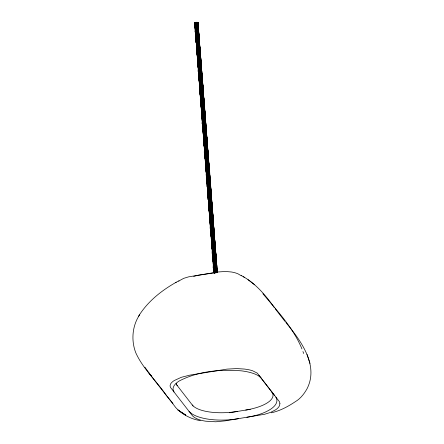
<?xml version="1.0" encoding="UTF-8"?>
<svg xmlns="http://www.w3.org/2000/svg" width="444" height="444" viewBox="0 0 444 444"><rect width="100%" height="100%" fill="white"/><g stroke="black" fill="none" stroke-linecap="round" stroke-linejoin="round"><path stroke-width="0.67" d="M195.06 23.255C194.278 36.136 201.193 48.008 200.716 60.85L200.483 57.848M195.532 27.511C194.178 40.809 201.937 53.269 200.938 66.367L201.337 65.901L200.727 62.005L196.326 42.552L194.888 23.166L195.121 26.174M201.332 66.017L201.548 71.662C201.498 58.863 195.071 46.914 195.721 33.983L196.742 47.958L201.143 67.41L201.754 71.306L201.77 77.184M196.725 44.883C196.043 57.648 202.503 69.408 202.586 82.118L202.187 82.59M202.342 83.755C203.047 70.718 195.599 58.647 196.92 45.532M197.13 50.86C196.642 64.125 203.63 76.379 202.936 89.682L202.703 86.68M197.336 50.938C196.015 64.053 203.463 76.129 202.758 89.161M197.752 56.344C196.392 69.614 204.19 82.29 203.158 95.205C204.268 82.24 197.369 70.296 197.525 57.409C196.97 56.199 201.121 55.961 200.438 57.248M203.901 100.377L203.086 92.641L198.684 73.188L197.941 62.815L198.818 73.071L202.581 88.961L203.557 94.733L203.574 100.61C203.463 90.16 197.702 79.065 198.357 68.221C197.136 65.69 197.014 60.029 201.06 62.299L202.214 78.111M198.94 73.715C198.263 86.48 204.728 98.246 204.806 110.956L204.845 112.349M204.562 112.587C205.267 99.556 197.819 87.479 199.14 74.364M199.35 79.692C198.679 91.753 205.106 103.064 204.873 114.913M199.556 79.776C198.34 93.062 205.616 105.3 205.15 118.52L204.923 115.518M206.049 127.289L205.983 129.332C206.016 116.622 199.262 104.124 200.327 91.742C199.406 104.595 206.837 116.905 205.788 129.443C206.804 116.428 200.133 104.285 200 91.447C199.239 88.728 198.784 83.583 202.864 85.725M206.538 135.897C207.215 122.566 200.627 110.279 200.577 97.058C200.294 107.82 204.784 118.293 206.188 128.976L207.37 147.353L207.137 144.35M201.16 102.553C200.483 115.318 206.943 127.078 207.021 139.788L206.621 140.26M201.36 103.202C200.039 116.317 207.481 128.388 206.782 141.42M201.565 108.53L202.286 118.121L206.049 134.016L206.971 139.688L208.713 164.774M201.776 108.608C200.444 121.934 208.119 134.205 207.176 147.469M205.084 114.558L203.308 114.13L201.798 114.874L202.131 115.168L202.214 120.28L202.547 120.574L203.252 130.736L207.692 150.399L209.285 170.019M208.425 163.686L208.547 159.612L207.97 154.001L203.53 134.343L202.791 125.891L203.396 134.465L207.803 153.913L208.408 157.809L208.008 158.28L207.992 152.403C207.798 139.671 201.654 127.855 201.959 115.079L202.236 118.681L201.854 114.979M203.38 131.385C202.631 142.802 208.131 153.385 208.869 164.613M203.58 132.035L203.602 138.306L204.223 143.351L207.992 159.246L208.913 164.918L210.345 183.156L210.228 187.113C210.29 176.679 204.162 165.817 205.184 154.817C204.756 167.432 211.782 180.375 210.972 193.567M203.785 137.363C203.402 150.388 210.101 163.586 209.796 175.835C209.113 162.837 202.814 150.61 203.996 137.44M204.068 143.812L205.2 157.892L209.601 177.345L210.556 186.88M205.6 160.223C204.851 171.639 210.351 182.218 211.089 193.451M205.794 160.872C204.656 173.904 211.461 185.919 211.505 198.857M206.005 166.2C205.517 179.459 212.504 191.719 211.81 205.023L211.577 202.02M206.21 166.278C204.884 179.604 212.554 191.869 211.616 205.134M209.518 172.228C205.344 170.019 205.861 175.552 206.815 178.155C206.904 193.001 214.064 207.287 213.148 222.444M213.02 222.516C214.202 209.274 206.91 196.309 207.404 183.65C206.382 194.655 212.51 205.517 212.448 215.951C213.608 202.93 207.304 190.881 206.704 178.055M207.809 189.627C207.22 200.843 212.604 211.239 213.303 222.283M208.014 189.705C206.876 202.736 213.675 214.752 213.719 227.689M208.225 195.033C207.737 208.297 214.724 220.551 214.025 233.86L213.797 230.852M208.43 195.11C207.098 208.436 214.774 220.707 213.836 233.971M211.738 201.065C209.995 199.806 207.304 201.071 208.758 203.385C208.525 213.792 213.275 223.537 214.158 233.738M208.924 206.887C208.58 219.508 215.501 232.24 214.663 244.783L214.791 240.709L214.18 236.813L209.779 217.36L208.508 201.482M210.023 218.459C209.157 229.265 215.179 239.943 215.079 250.188M210.234 218.542C209.096 231.785 216.084 243.995 215.962 257.165M210.439 223.87C209.773 235.925 216.195 247.236 215.967 259.091M210.65 223.948C209.429 237.235 216.711 249.473 216.245 262.693L216.012 259.69M213.958 229.898C213.425 229.015 210.034 229.415 211.005 230.508C210.362 241.442 215.179 251.643 216.45 262.337L217.233 272.627L197.957 22.544L198.496 32.018L198.263 29.01M211.144 235.725L211.855 244.394L216.261 263.847L216.938 271.706L216.289 262.132L211.855 242.474L210.728 230.314M212.243 247.297L212.959 256.887L216.589 272.166M212.454 247.375L212.826 257.009L216.306 272.122M212.659 252.703L213.375 262.299L215.823 272.699L216.145 272.705M212.87 252.78L213.242 262.415L215.512 272.721L215.823 272.699L196.548 22.2L198.84 33.461L198.718 37.535L198.562 29.859L197.175 22.233L216.406 272.133M216.173 258.73L214.402 258.303L212.898 258.935L213.225 259.34L213.658 267.821L214.646 272.899L195.371 22.4L199.095 38.667L199.672 44.272L199.55 48.346M212.942 259.152L214.008 272.672L194.799 22.727L198.84 40.304L199.994 49.273M214.174 273.099L213.359 264.557M197.907 26.085L197.935 22.883M198.318 31.491L198.285 26.252L197.68 22.355L216.905 272.255M200.122 54.917L199.117 37.068L195.943 22.256L215.218 272.76L214.924 272.816C215.401 270.668 210.889 263.98 214.818 263.708C217.443 262.948 217.255 266.977 216.467 268.209L216.45 262.448L214.874 242.407L213.953 236.741L210.19 220.846L209.451 212.393C208.747 225.757 215.723 238.084 215.24 251.354M200.538 60.323L200.571 57.126M204.956 118.631L205.006 114.796M203.99 106.016L204.107 102.059L203.141 89.327L201.071 88.939L199.861 89.533L200.072 91.209L204.473 110.661L205.361 118.165L205.372 124.037L205.777 123.571C205.578 110.834 199.434 99.023 199.745 86.241L200.022 89.849L199.633 86.142M202.264 120.385C202.342 131.463 208.364 141.791 207.592 152.875L207.986 152.52M208.996 170.257L208.963 165.018C208.613 152.281 202.775 140.021 202.769 127.489C202.231 124.764 201.348 119.797 205.583 121.667M209.396 176.301C210.278 165.118 204.734 154.745 204.018 143.712C204.323 142.707 207.626 142.524 207.093 143.751M209.79 175.946L209.812 181.707L210.212 181.241C210.012 168.504 203.874 156.693 204.179 143.912L204.345 147.419L204.501 146.958L205.805 146.57L207.576 146.997L207.786 152.758L207.553 149.756M211.216 199.09L210.467 186.441L205.755 165.101L204.484 149.217M206.288 172.649L206.676 176.351L206.399 172.749C205.877 185.681 212.876 197.63 212.032 210.539L212.426 210.19M213.436 227.927C213.969 216.705 207.798 206.227 208.07 194.938M212.36 210.312L212.104 206.366L210.695 206.022L209.08 206.427L209.69 211.721L213.797 229.692L214.247 239.377C215.04 229.781 210.068 220.041 209.152 210.273C207.72 207.964 211.078 207.176 212.293 208.269L213.608 227.811M215.656 256.76C216.7 243.578 210.04 231.418 209.873 218.37M216.05 262.804L216.1 258.969M198.191 25.846L197.846 22.444L217.077 272.344M198.696 31.774L197.452 22.283L216.678 272.183M198.679 34.421L198.912 37.424L198.401 29.654L196.87 22.206L216.1 272.105M199.117 37.068L199.134 42.94C199.817 35.914 197.092 29.115 195.649 22.317L214.924 272.816M199.389 40.787L199.328 42.829L198.679 33.261L196.237 22.217L215.512 272.721L215.218 272.76C215.396 270.113 209.801 259.734 216.4 262.232M216.866 267.743C214.014 265.407 212.354 271.728 213.47 264.657L214.208 273.11L194.933 22.611L198.701 38.5L199.95 47.88L199.745 48.235L199.534 42.474L198.923 38.578L195.127 22.494L214.402 272.999L213.453 266.145L215.59 265.495L216.567 265.74L216.522 266.295M194.727 22.966C195.327 32.146 199.267 40.826 200.016 49.917M200.299 54.801C200.677 43.828 196.087 33.589 194.733 22.849L214.008 272.966L214.286 270.224M200.411 54.684L199.389 47.514L195.959 33.311L195.149 28.255L196.653 27.628L198.424 28.055M200.849 60.728L199.806 52.919L196.376 38.717L195.565 33.661L197.069 33.034L198.79 33.361M195.194 28.477C195.687 40.693 201.626 52.098 200.993 64.452M201.06 62.299L201.265 66.134M201.609 69.619L201.548 71.662L200.588 60.201L196.792 44.123L195.982 39.072L197.486 38.439L199.206 38.767M199.484 42.369C196.409 40.365 195.26 46.304 196.137 39.388L196.875 47.841L201.315 67.499L201.965 77.067L201.282 69.214L197.153 51.443L196.448 41.281L196.115 40.987L197.624 40.243L199.395 40.67M202.098 78.233C202.131 66.833 196.254 56.249 196.553 44.794L196.925 49.6M202.625 83.516C202.347 72.361 196.92 61.977 196.981 50.766M203.119 92.086L203.346 95.094C203.607 84.021 198.035 73.76 197.83 62.715M201.426 67.599L199.7 67.272L198.202 67.904L199.012 72.955L202.808 89.039L203.763 100.499L203.763 98.574M204.318 107.065C204.362 95.854 198.64 85.448 198.779 74.198M204.429 106.943C204.407 94.378 197.952 82.739 198.668 70.113C197.697 69.025 201.082 68.62 201.615 69.503M204.734 112.471C204.778 101.26 199.056 90.853 199.195 79.604M203.23 91.026L201.504 90.704L200 91.331L200.816 96.387L204.246 110.589L205.283 118.398M205.339 120.923L205.566 123.926C205.827 112.854 200.25 102.597 200.05 91.547M206.188 128.976L206.493 135.942M206.649 135.781C206.627 123.216 200.166 111.577 200.882 98.945C199.911 97.858 203.302 97.452 203.835 98.34M207.065 141.186C206.787 130.031 201.36 119.647 201.415 108.436M207.57 147.114L206.466 139.422L203.03 125.219L202.22 120.169L203.724 119.536L205.444 119.863M207.92 152.642C207.47 141.719 202.12 131.513 202.375 120.485C201.26 127.556 202.919 121.234 205.777 123.571M211.388 198.973L210.351 183.039C209.474 173.915 205.189 165.046 205.195 155.966C207.048 154.995 209.285 155.605 208.203 158.169L207.526 150.311L203.724 134.232L202.769 127.489L204.279 126.745L206.049 127.173M208.758 164.735C208.802 153.524 203.075 143.112 203.219 131.862M209.174 170.141C209.218 158.93 203.491 148.524 203.635 137.274M209.773 178.593L210.006 181.596L209.324 173.737L205.528 157.659L204.573 150.916L206.083 150.172L207.803 150.499M210.14 181.474C209.69 170.557 204.34 160.345 204.595 149.317C203.48 156.388 205.139 150.072 207.992 152.403M205.855 166.106C205.7 177.339 211.511 187.967 211.344 199.017M212.01 204.784L210.9 197.092L207.47 182.889L206.66 177.839L208.158 177.206L209.884 177.533M212.088 208.63L212.293 208.269M212.704 213.792L212.643 215.834C212.887 204.207 206.793 193.429 207.093 181.757C205.75 179.432 208.103 178.305 210.023 179.332M213.192 222.405C213.237 211.194 207.514 200.782 207.659 189.533M214.574 239.144C214.125 228.227 208.78 218.015 209.035 206.987C207.92 214.058 209.574 207.737 212.432 210.073M215.368 251.276C215.934 238.012 208.946 225.757 209.618 212.482L209.846 212.559M215.828 256.643C215.873 245.438 210.151 235.026 210.29 223.776M216.45 262.337L215.34 254.762L211.577 238.866L211.094 235.503L212.01 234.97L213.542 234.887L214.374 235.303L215.523 251.115M217.072 271.584C216.622 260.661 211.272 250.455 211.527 239.427C210.19 237.102 212.537 235.975 214.458 237.002M139.577 314.863C132.223 325.896 130.991 340.481 135.792 352.791C143.101 369.025 156.788 381.241 166.644 395.837M198.141 24.564L197.747 24.92M198.557 29.97L198.163 30.325M199.045 37.302L198.007 22.65L217.238 272.549M200.222 51.598L200.25 54.845M200.361 53.402L199.967 53.752M200.777 58.808L200.383 59.163M202.442 80.431L202.47 83.677L202.514 82.356M202.997 87.64L202.603 87.995M204.384 105.661C204.623 94.039 198.474 80.764 198.357 68.221C197.48 75.141 198.623 69.197 201.704 71.207M204.662 109.268L204.69 112.51M204.801 111.067L204.407 111.422M206.116 129.21L205.222 116.361M206.26 132.939C205.833 123.005 200.788 113.253 200.999 103.03M206.604 134.499L206.205 134.854M206.882 138.101L206.91 141.347M207.437 145.31L207.037 145.665M209.096 166.938L209.13 170.18M209.257 174.498C209.718 167.421 205.933 159.674 204.917 152.364C203.308 149.434 204.956 147.408 207.664 148.696M210.484 184.959L210.423 187.002L210.206 181.352M210.928 193.612L210.761 188.561M210.7 190.604C210.273 180.669 205.222 170.923 205.439 160.7M211.039 192.169L210.645 192.518M211.455 197.574L211.061 197.924M211.871 202.98L211.477 203.335M213.259 221.001L212.865 221.356M213.331 222.927L213.403 222.688C213.187 209.99 207.048 197.946 207.37 185.364C207.059 184.221 209.868 184.06 210.489 184.843M213.675 226.407L213.281 226.762M214.091 231.812L213.697 232.168M214.924 242.629L214.857 244.672L214.646 239.022M215.756 253.441L215.784 256.688M215.895 255.245L215.495 255.594M216.311 260.65L215.912 261M138.395 316.505C147.98 300.81 162.937 289.394 178.921 280.752M200.855 62.654L200.089 49.684M213.47 224.725L213.564 227.85M214.163 235.659L213.348 226.002L209.551 209.923L208.736 204.867L210.24 204.24L211.966 204.562M215.135 248.274C215.667 247.08 212.915 247.386 212.271 247.88C212.165 256.071 215.923 264.13 217.022 272.316M204.817 116.828L205.217 116.478L204.112 101.942C203.385 101.204 201.093 101.276 200.882 102.364M208.841 169.092C210.373 167.699 204.962 167.937 206.294 169.231M175.48 282.662L176.224 282.251M271.378 412.787C280.02 410.839 287.845 406.671 295.166 401.776C300.316 398.829 304.129 393.922 306.993 388.833C319.247 365.085 300.355 340.082 285.831 322.477M193.678 276.34L198.696 275.175L213.364 272.971M246.864 417.288C255.283 415.889 263.83 413.703 271.029 408.941A41.936 15.912 -3.8 0 0 276.884 399.789L275.935 397.08M229.454 412.742L250.305 409.318M238.6 418.648C228.671 420.313 218.487 420.607 208.508 419.208A41.936 16.017 -4.4 0 1 191.814 413.758L189 411.355M215.057 272.832L216.217 272.783M200.333 420.635C191.031 419.158 182.123 414.463 175.724 407.57C165.623 393.983 154.54 381.102 144.922 367.177M212.066 241.392L211.832 244.733L212.548 251.482L217.149 272.411M195.199 25.058L194.777 23.066M195.477 28.666C193.961 35.742 195.865 29.304 198.701 31.657M195.615 30.464C194.655 29.376 197.874 29.054 198.512 29.754M196.864 46.687C195.904 45.593 199.123 45.271 199.761 45.976M197.28 52.092C196.309 50.999 199.695 50.599 200.227 51.482M197.419 53.896C196.459 52.803 199.672 52.481 200.316 53.18M197.697 57.498L197.802 61.011L197.413 57.309M197.835 59.302C196.875 58.208 200.089 57.887 200.732 58.591M199.079 75.519C198.124 74.431 201.337 74.109 201.981 74.808M199.495 80.925C198.54 79.837 201.754 79.515 202.397 80.214M199.633 82.728C198.662 81.641 202.053 81.235 202.586 82.118M200.05 88.134C199.095 87.046 202.309 86.724 202.952 87.424M201.299 104.357C200.338 103.263 203.557 102.941 204.201 103.641M201.437 106.155C200.466 105.067 203.857 104.662 204.39 105.55M201.715 109.762C200.755 108.669 203.974 108.347 204.617 109.052M201.854 111.561C200.882 110.473 204.273 110.068 204.806 110.956M202.27 116.972C201.31 115.878 204.529 115.557 205.167 116.256M203.519 133.189C202.558 132.101 205.777 131.779 206.416 132.478M203.657 134.993C202.686 133.899 206.077 133.5 206.604 134.382M203.935 138.595C202.975 137.507 206.194 137.185 206.832 137.884M204.074 140.398C203.102 139.305 206.493 138.905 207.021 139.788M204.49 145.804C203.53 144.716 206.749 144.394 207.387 145.094M205.739 162.021C204.778 160.933 207.997 160.611 208.636 161.311M205.877 163.825C204.917 162.737 208.136 162.415 208.774 163.114M206.155 167.432C205.195 166.339 208.414 166.017 209.052 166.716M206.71 174.636C205.75 173.549 208.969 173.227 209.607 173.926M207.959 190.859C206.998 189.771 210.212 189.449 210.856 190.149M208.097 192.663C207.137 191.569 210.351 191.247 210.994 191.947M208.369 196.265C207.415 195.177 210.628 194.855 211.272 195.554M208.508 198.068C207.542 196.975 210.928 196.575 211.461 197.458M208.924 203.474C207.97 202.381 211.183 202.064 211.827 202.764M210.173 219.691C209.213 218.603 212.432 218.282 213.076 218.981M210.312 221.495C209.352 220.407 212.571 220.085 213.214 220.785M210.589 225.097C209.629 224.009 212.848 223.687 213.492 224.387M210.728 226.901C209.757 225.813 213.148 225.408 213.681 226.296M211.144 232.306C210.184 231.219 213.403 230.897 214.047 231.596M212.393 248.529C211.583 246.109 210.373 240.126 214.929 242.513M212.532 250.327L212.199 250.039L212.093 247.203M212.809 253.935C211.849 252.841 215.068 252.525 215.706 253.224M212.948 255.738L212.615 255.444L212.51 252.608M213.364 261.144C212.404 260.051 215.623 259.729 216.261 260.434M241.281 275.53C255.111 282.884 265.534 294.983 274.353 307.67M243.134 276.601L244.35 277.334M241.336 275.813L238.056 273.854A23.427 10.556 -5.4 0 0 231.452 271.994L225.574 271.467L218.01 271.978L188.55 276.867L183.744 278.333L179.748 280.48A23.427 10.179 -0.7 0 0 178.71 281.302M248.03 279.676L254.673 284.798M260.944 377.739L258.147 375.607A41.936 14.308 -4.4 0 0 241.503 370.857C220.452 369.175 197.891 371.106 178.993 381.119A41.936 14.408 -5 0 0 173.082 389.577L174.015 392.013M198.096 24.348L196.376 24.02L194.866 24.77L195.821 31.507L199.617 47.586L200.644 56.888M198.235 26.152C197.508 25.552 194.861 25.624 195.166 26.773M199.067 36.963C194.916 35.392 196.265 40.188 195.61 33.883M200.039 49.578C199.212 49.023 197.075 49.007 196.859 50.1M196.831 48.396C196.52 47.253 199.328 47.097 199.95 47.88M200.455 54.984C199.728 54.39 197.081 54.457 197.386 55.605M201.287 65.795C199.389 64.069 196.992 68.187 198.079 64.619C197.769 63.475 200.577 63.314 201.199 64.097M202.259 78.41C201.526 77.817 198.879 77.883 199.19 79.038M199.051 77.234C198.74 76.091 201.548 75.93 202.17 76.712L203.136 89.444L202.253 81.829L198.457 65.751L197.647 60.695L199.145 60.062L200.921 60.495M202.675 83.822C201.942 83.222 199.295 83.294 199.606 84.443M203.507 94.633C201.609 92.901 199.212 97.025 200.299 93.451C199.983 92.308 202.797 92.147 203.419 92.935M203.646 96.437C202.814 95.882 200.682 95.86 200.466 96.959M203.924 100.039C200.843 98.03 199.695 103.974 200.577 97.058M204.479 107.248C203.746 106.649 201.099 106.721 201.41 107.87M204.889 112.654C204.162 112.055 201.515 112.127 201.82 113.276M205.861 125.269C205.034 124.714 202.902 124.697 202.68 125.791M206.138 128.871C203.063 126.867 201.915 132.812 202.791 125.891M206.693 136.08C205.966 135.487 203.319 135.553 203.624 136.702M207.109 141.486C206.382 140.892 203.735 140.959 204.04 142.113M208.081 154.101C207.254 153.552 205.117 153.53 204.9 154.623M208.358 157.709C205.283 155.7 204.135 161.644 205.011 154.728M205.844 165.54C205.533 164.397 208.341 164.236 208.963 165.018M209.329 170.324C205.461 168.204 205.483 175.236 205.888 166.139M210.301 182.939C209.468 182.384 207.337 182.367 207.12 183.461M210.578 186.541C207.498 184.538 206.355 190.476 207.231 183.561M208.064 194.372C207.753 193.229 210.561 193.068 211.183 193.856M211.549 199.156C207.675 197.036 207.703 204.068 208.108 194.972M212.521 211.771C211.688 211.222 209.557 211.2 209.34 212.293M212.798 215.379C210.9 213.647 208.502 217.771 209.59 214.197C209.274 213.053 212.088 212.892 212.709 213.681M210.284 223.21C209.968 222.067 212.776 221.906 213.403 222.688L214.441 239.266L214.213 236.258M213.769 227.994C209.895 225.874 209.918 232.9 210.328 223.809M214.18 233.4L212.46 233.072L210.956 233.705L211.766 238.755L215.568 254.834L216.589 264.141M214.735 240.609C213.908 240.054 211.777 240.032 211.555 241.131M215.013 244.211L213.292 243.884L211.782 244.633L212.41 249.683L216.173 265.573L217.221 272.516M215.151 246.015C214.324 245.46 212.193 245.443 211.971 246.537M215.429 249.617C206.693 246.337 218.01 269.092 216.833 272.233M212.498 252.042C212.188 250.899 214.996 250.738 215.618 251.526M215.984 256.826C212.115 254.706 212.138 261.738 212.548 252.642M216.955 269.441C216.128 268.886 213.991 268.87 213.775 269.963M262.881 293.712C277.161 310.811 293.495 328.127 301.959 348.962M172.938 403.452L167.027 396.303M150.433 374.891L151.576 376.351L148.651 372.588M275.175 308.724L285.015 321.423M259.135 375.618L274.559 395.515M176.473 384.587L193.084 406.016M198.979 35.265L197.208 34.832L195.699 35.581L196.653 42.319L200.083 56.527L201.01 62.193M199.672 44.272C198.951 43.534 196.659 43.612 196.442 44.694M201.892 73.11C201.171 72.366 198.873 72.444 198.662 73.526M205.361 118.165L203.585 117.732L202.081 118.365L202.891 123.415L206.693 139.499L207.576 146.997M206.327 130.78C205.605 130.037 203.313 130.114 203.097 131.196M208.547 159.612C207.825 158.874 205.533 158.946 205.317 160.034M209.796 175.835L208.02 175.402L206.521 176.035L207.331 181.085L211.128 197.164L212.154 206.471M210.212 181.241L208.436 180.808L206.932 181.557L207.886 188.295L211.316 202.497L212.243 208.169M210.767 188.45C210.045 187.707 207.753 187.784 207.537 188.867M212.987 217.283C212.265 216.539 209.968 216.617 209.757 217.699M214.652 238.911L212.876 238.478L211.366 239.222L212.321 245.965L215.756 260.167L216.678 265.839M215.895 255.128C207.698 251.776 216.8 269.43 215.989 272.1M217.144 271.345C216.178 270.418 212.981 270.785 213.958 272.788M302.947 351.548L303.69 353.491M310.006 363.42L307.048 354.44M197.802 23.005L198.035 26.007M200.899 63.253L201.132 66.256L201.126 64.336M209.357 173.182L209.59 176.19L209.585 174.264M211.993 207.426L212.226 210.428L212.221 208.508M216.428 265.096L216.661 268.098L216.655 266.178M197.014 50.799L197.341 55.006M198.773 73.626L199.14 78.433M199.234 79.637L199.556 83.838M201.038 103.064L201.36 107.27M201.454 108.469L201.776 112.676M203.258 131.896L203.58 136.103M203.674 137.307L203.996 141.508M205.472 160.734L205.8 164.94M207.692 189.566L208.014 193.773M209.912 218.404L210.234 222.605M212.132 247.236L212.454 251.443M214.119 273.066L213.886 270.063L213.975 272.899M211.322 195.654L212.288 208.386M210.623 186.758L210.695 188.683M203.968 100.255L204.04 102.181M198.007 22.761L198.079 25.968M215.407 249.955L215.412 251.237M210.833 190.487L210.839 192.407M206.948 140.027L206.954 141.309M206.393 132.817L206.399 134.737M271.772 391.919A36.963 13.37 -4.4 0 1 245.699 410.073M177.284 385.631A36.963 13.37 -4.4 0 1 176.146 383.294M237.429 411.433A36.963 13.37 -4.4 0 1 192.274 404.972M279.925 403.574L279.52 405.594A28.816 11.378 -2.8 0 1 275.779 409.718L270.696 412.371L264.496 414.291L225.236 420.84L215.823 421.789L205.777 421.206A28.816 11.588 -4.9 0 1 197.502 419.058L194.605 417.582L192.624 415.984L170.479 387.412L170.046 385.897L170.479 384.188A28.816 9.446 -6 0 1 174.253 380.53L181.341 377.295L189.821 375.147L226.989 369.114L236.763 368.592L244.256 369.042A28.816 9.23 -4 0 1 252.492 370.723L257.326 373.154L279.47 401.726L279.925 403.574M185.681 415.04L177.989 410.045L185.681 415.04M207.093 181.757L206.815 178.155L207.093 181.757M211.527 239.427L211.25 235.825L211.527 239.427M211.943 244.833L211.666 241.231L211.943 244.833"/></g></svg>
